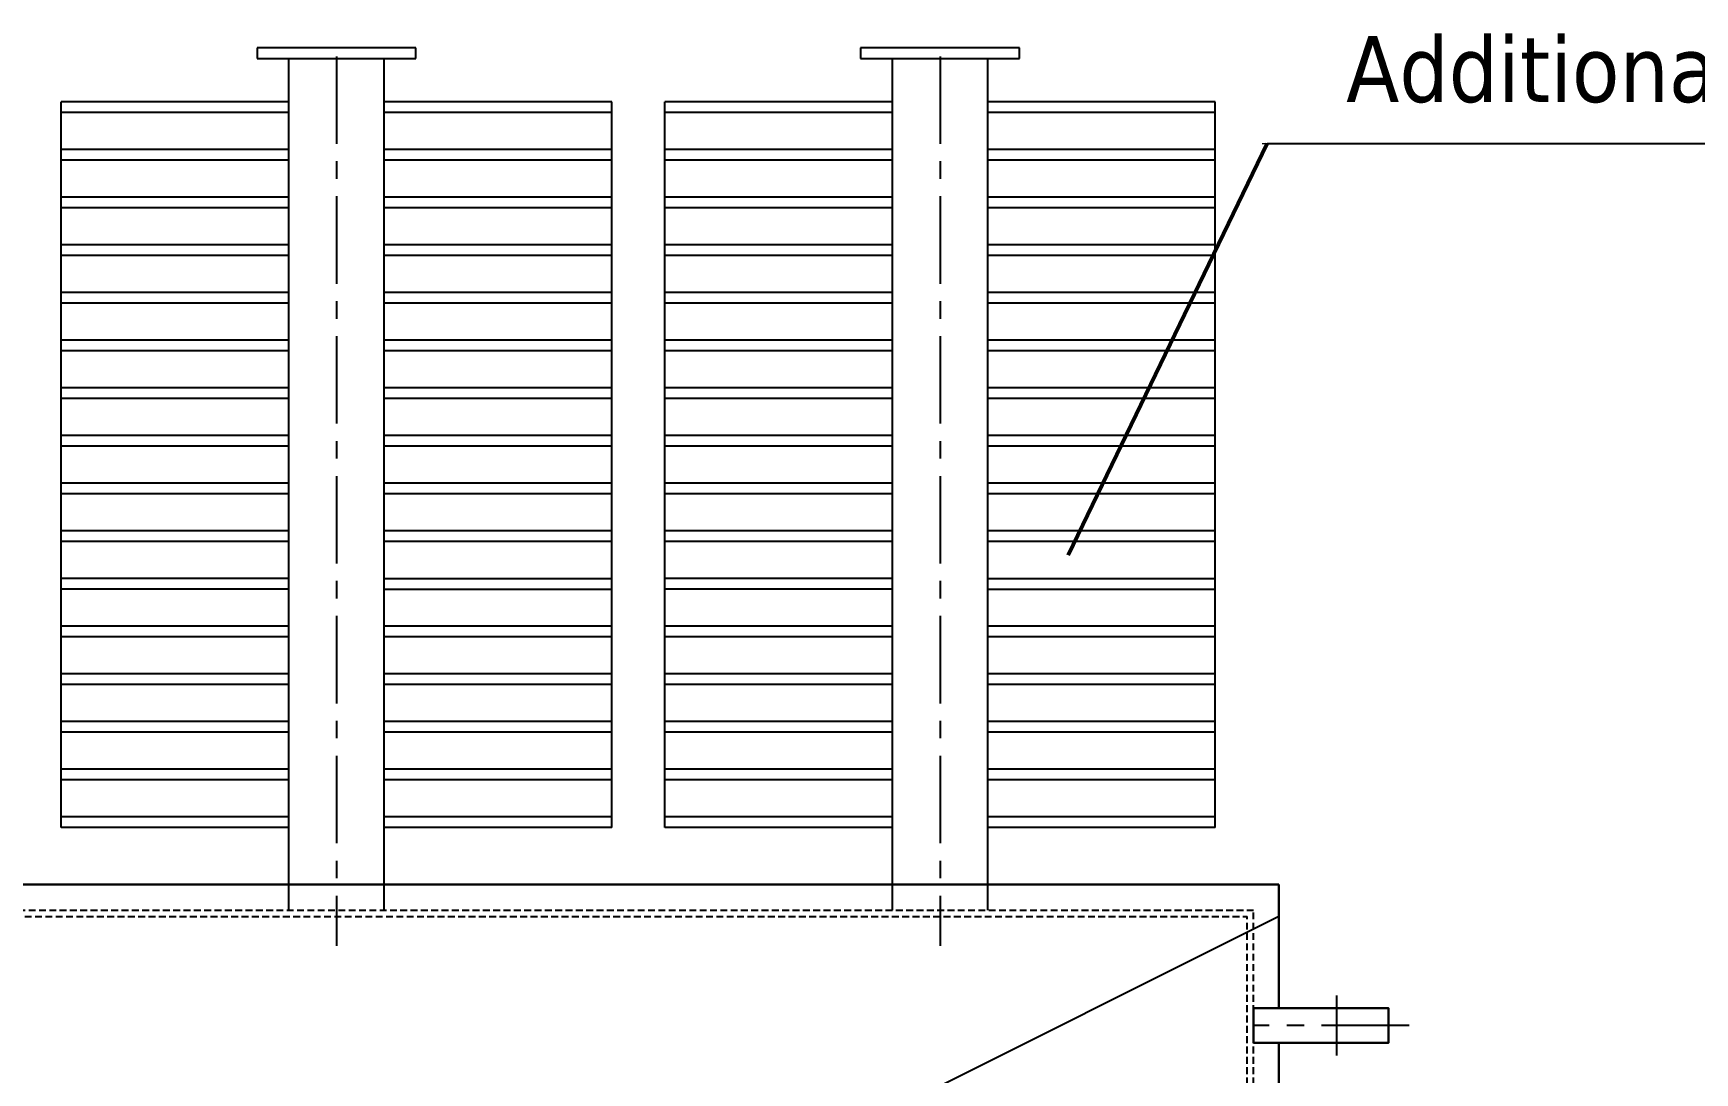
# Model space of a CAD drawing. Header units: inches. Extents: x 198356 to 209798, y -190593 to -183267.
# Drawn here: x 200409 to 201979, y -187387 to -186406 of the extents above; entities that cross this region are included whole.
import ezdxf

# ---------------------------------------------------------------- set-up
doc = ezdxf.new("R2010")
doc.units = ezdxf.units.IN
doc.header["$LTSCALE"] = 13
doc.linetypes.add('CENTERX2', pattern=[101.6, 63.5, -12.7, 12.7, -12.7])
doc.linetypes.add('DASHED', pattern=[0.75, 0.5, -0.25])
for name, color, linetype in [('1', 4, 'Continuous'), ('4虚线层', 6, 'DASHED'), ('粗实线', 4, 'Continuous')]:
    doc.layers.add(name, color=color, linetype=linetype)
for name, color, linetype, lineweight in [('1粗实线', 4, 'Continuous', 50), ('标注、文本', 3, 'Continuous', 25), ('铁心', 3, 'Continuous', 0)]:
    doc.layers.add(name, color=color, linetype=linetype, lineweight=lineweight)
doc.styles.add('Tahoma_txtstyle_30.40_0_0', font='tahoma.ttf')

msp = doc.modelspace()

# ---------------------------------------------------------------- linework, layer by layer
at = {"layer": '1', "ltscale": 5}
for p, q in [((200770.829, -186419.487), (200620.829, -186419.487)), ((200620.829, -186419.487), (200620.829, -186429.487)), ((200770.829, -186419.487), (200620.829, -186419.487)), ((200620.829, -186419.487), (200620.829, -186429.487)), ((200620.829, -186429.487), (200770.829, -186429.487)), ((200620.829, -186429.487), (200770.829, -186429.487)), ((200650.829, -187233.487), (200650.829, -186429.487)), ((200650.829, -187233.487), (200650.829, -186429.487)), ((200740.829, -187233.487), (200740.829, -186429.487)), ((200740.829, -187233.487), (200740.829, -186429.487)), ((200770.829, -186429.487), (200770.829, -186419.487)), ((200770.829, -186429.487), (200770.829, -186419.487)), ((201340.829, -186419.487), (201190.829, -186419.487)), ((201190.829, -186419.487), (201190.829, -186429.487)), ((201340.829, -186419.487), (201190.829, -186419.487)), ((201190.829, -186419.487), (201190.829, -186429.487)), ((201190.829, -186429.487), (201340.829, -186429.487)), ((201190.829, -186429.487), (201340.829, -186429.487)), ((201220.829, -187233.487), (201220.829, -186429.487)), ((201220.829, -187233.487), (201220.829, -186429.487)), ((201310.829, -187233.487), (201310.829, -186429.487)), ((201310.829, -187233.487), (201310.829, -186429.487)), ((201340.829, -186429.487), (201340.829, -186419.487)), ((201340.829, -186429.487), (201340.829, -186419.487)), ((200435.829, -187155.487), (200435.829, -186470.487)), ((200650.829, -186470.487), (200435.829, -186470.487)), ((200650.829, -186470.487), (200435.829, -186470.487)), ((200650.829, -186470.487), (200435.829, -186470.487)), ((200650.829, -186470.487), (200435.829, -186470.487)), ((200955.829, -186470.487), (200740.829, -186470.487)), ((200955.829, -186470.487), (200740.829, -186470.487)), ((200955.829, -187155.487), (200955.829, -186470.487)), ((201005.829, -187155.487), (201005.829, -186470.487)), ((201220.829, -186470.487), (201005.829, -186470.487)), ((201220.829, -186470.487), (201005.829, -186470.487)), ((201220.829, -186470.487), (201005.829, -186470.487)), ((201220.829, -186470.487), (201005.829, -186470.487)), ((201525.829, -186470.487), (201310.829, -186470.487)), ((201525.829, -186470.487), (201310.829, -186470.487)), ((201525.829, -187155.487), (201525.829, -186470.487)), ((200650.829, -186480.487), (200435.829, -186480.487)), ((200650.829, -186480.487), (200435.829, -186480.487)), ((200650.829, -186480.487), (200435.829, -186480.487)), ((200650.829, -186480.487), (200435.829, -186480.487)), ((200955.829, -186480.487), (200740.829, -186480.487)), ((200955.829, -186480.487), (200740.829, -186480.487)), ((201220.829, -186480.487), (201005.829, -186480.487)), ((201220.829, -186480.487), (201005.829, -186480.487)), ((201220.829, -186480.487), (201005.829, -186480.487)), ((201220.829, -186480.487), (201005.829, -186480.487)), ((201525.829, -186480.487), (201310.829, -186480.487)), ((201525.829, -186480.487), (201310.829, -186480.487)), ((200650.829, -186515.487), (200435.829, -186515.487)), ((200650.829, -186515.487), (200435.829, -186515.487)), ((200650.829, -186515.487), (200435.829, -186515.487)), ((200650.829, -186515.487), (200435.829, -186515.487)), ((200650.829, -186515.487), (200435.829, -186515.487)), ((200650.829, -186515.487), (200435.829, -186515.487)), ((200650.829, -186515.487), (200435.829, -186515.487)), ((200650.829, -186515.487), (200435.829, -186515.487)), ((200650.829, -186525.487), (200435.829, -186525.487)), ((200650.829, -186525.487), (200435.829, -186525.487)), ((200650.829, -186525.487), (200435.829, -186525.487)), ((200650.829, -186525.487), (200435.829, -186525.487)), ((200650.829, -186525.487), (200435.829, -186525.487)), ((200650.829, -186525.487), (200435.829, -186525.487)), ((200650.829, -186525.487), (200435.829, -186525.487)), ((200650.829, -186525.487), (200435.829, -186525.487)), ((200955.829, -186515.487), (200740.829, -186515.487)), ((200955.829, -186515.487), (200740.829, -186515.487)), ((200955.829, -186515.487), (200740.829, -186515.487)), ((200955.829, -186515.487), (200740.829, -186515.487)), ((200955.829, -186525.487), (200740.829, -186525.487)), ((200955.829, -186525.487), (200740.829, -186525.487)), ((200955.829, -186525.487), (200740.829, -186525.487)), ((200955.829, -186525.487), (200740.829, -186525.487)), ((201220.829, -186515.487), (201005.829, -186515.487)), ((201220.829, -186515.487), (201005.829, -186515.487)), ((201220.829, -186515.487), (201005.829, -186515.487)), ((201220.829, -186515.487), (201005.829, -186515.487)), ((201220.829, -186515.487), (201005.829, -186515.487)), ((201220.829, -186515.487), (201005.829, -186515.487)), ((201220.829, -186515.487), (201005.829, -186515.487)), ((201220.829, -186515.487), (201005.829, -186515.487)), ((201220.829, -186525.487), (201005.829, -186525.487)), ((201220.829, -186525.487), (201005.829, -186525.487)), ((201220.829, -186525.487), (201005.829, -186525.487)), ((201220.829, -186525.487), (201005.829, -186525.487)), ((201220.829, -186525.487), (201005.829, -186525.487)), ((201220.829, -186525.487), (201005.829, -186525.487)), ((201220.829, -186525.487), (201005.829, -186525.487)), ((201220.829, -186525.487), (201005.829, -186525.487)), ((201525.829, -186515.487), (201310.829, -186515.487)), ((201525.829, -186515.487), (201310.829, -186515.487)), ((201525.829, -186515.487), (201310.829, -186515.487)), ((201525.829, -186515.487), (201310.829, -186515.487)), ((201525.829, -186525.487), (201310.829, -186525.487)), ((201525.829, -186525.487), (201310.829, -186525.487)), ((201525.829, -186525.487), (201310.829, -186525.487)), ((201525.829, -186525.487), (201310.829, -186525.487)), ((200650.829, -186560.487), (200435.829, -186560.487)), ((200650.829, -186560.487), (200435.829, -186560.487)), ((200650.829, -186560.487), (200435.829, -186560.487)), ((200650.829, -186560.487), (200435.829, -186560.487)), ((200650.829, -186560.487), (200435.829, -186560.487)), ((200650.829, -186560.487), (200435.829, -186560.487)), ((200650.829, -186560.487), (200435.829, -186560.487)), ((200650.829, -186560.487), (200435.829, -186560.487)), ((200650.829, -186570.487), (200435.829, -186570.487)), ((200650.829, -186570.487), (200435.829, -186570.487)), ((200650.829, -186570.487), (200435.829, -186570.487)), ((200650.829, -186570.487), (200435.829, -186570.487)), ((200650.829, -186570.487), (200435.829, -186570.487)), ((200650.829, -186570.487), (200435.829, -186570.487)), ((200650.829, -186570.487), (200435.829, -186570.487)), ((200650.829, -186570.487), (200435.829, -186570.487)), ((200955.829, -186560.487), (200740.829, -186560.487)), ((200955.829, -186560.487), (200740.829, -186560.487)), ((200955.829, -186560.487), (200740.829, -186560.487)), ((200955.829, -186560.487), (200740.829, -186560.487)), ((200955.829, -186570.487), (200740.829, -186570.487)), ((200955.829, -186570.487), (200740.829, -186570.487)), ((200955.829, -186570.487), (200740.829, -186570.487)), ((200955.829, -186570.487), (200740.829, -186570.487)), ((201220.829, -186560.487), (201005.829, -186560.487)), ((201220.829, -186560.487), (201005.829, -186560.487)), ((201220.829, -186560.487), (201005.829, -186560.487)), ((201220.829, -186560.487), (201005.829, -186560.487)), ((201220.829, -186560.487), (201005.829, -186560.487)), ((201220.829, -186560.487), (201005.829, -186560.487)), ((201220.829, -186560.487), (201005.829, -186560.487)), ((201220.829, -186560.487), (201005.829, -186560.487)), ((201220.829, -186570.487), (201005.829, -186570.487)), ((201220.829, -186570.487), (201005.829, -186570.487)), ((201220.829, -186570.487), (201005.829, -186570.487)), ((201220.829, -186570.487), (201005.829, -186570.487)), ((201220.829, -186570.487), (201005.829, -186570.487)), ((201220.829, -186570.487), (201005.829, -186570.487)), ((201220.829, -186570.487), (201005.829, -186570.487)), ((201220.829, -186570.487), (201005.829, -186570.487)), ((201525.829, -186560.487), (201310.829, -186560.487)), ((201525.829, -186560.487), (201310.829, -186560.487)), ((201525.829, -186560.487), (201310.829, -186560.487)), ((201525.829, -186560.487), (201310.829, -186560.487)), ((201525.829, -186570.487), (201310.829, -186570.487)), ((201525.829, -186570.487), (201310.829, -186570.487)), ((201525.829, -186570.487), (201310.829, -186570.487)), ((201525.829, -186570.487), (201310.829, -186570.487)), ((200650.829, -186605.487), (200435.829, -186605.487)), ((200650.829, -186605.487), (200435.829, -186605.487)), ((200650.829, -186605.487), (200435.829, -186605.487)), ((200650.829, -186605.487), (200435.829, -186605.487)), ((200650.829, -186615.487), (200435.829, -186615.487)), ((200650.829, -186615.487), (200435.829, -186615.487)), ((200650.829, -186615.487), (200435.829, -186615.487)), ((200650.829, -186615.487), (200435.829, -186615.487)), ((200955.829, -186605.487), (200740.829, -186605.487)), ((200955.829, -186605.487), (200740.829, -186605.487)), ((200955.829, -186615.487), (200740.829, -186615.487)), ((200955.829, -186615.487), (200740.829, -186615.487)), ((201220.829, -186605.487), (201005.829, -186605.487)), ((201220.829, -186605.487), (201005.829, -186605.487)), ((201220.829, -186605.487), (201005.829, -186605.487)), ((201220.829, -186605.487), (201005.829, -186605.487)), ((201220.829, -186615.487), (201005.829, -186615.487)), ((201220.829, -186615.487), (201005.829, -186615.487)), ((201220.829, -186615.487), (201005.829, -186615.487)), ((201220.829, -186615.487), (201005.829, -186615.487)), ((201525.829, -186605.487), (201310.829, -186605.487)), ((201525.829, -186605.487), (201310.829, -186605.487)), ((201525.829, -186615.487), (201310.829, -186615.487)), ((201525.829, -186615.487), (201310.829, -186615.487)), ((200650.829, -186650.487), (200435.829, -186650.487)), ((200650.829, -186650.487), (200435.829, -186650.487)), ((200650.829, -186650.487), (200435.829, -186650.487)), ((200650.829, -186650.487), (200435.829, -186650.487)), ((200650.829, -186650.487), (200435.829, -186650.487)), ((200650.829, -186650.487), (200435.829, -186650.487)), ((200650.829, -186650.487), (200435.829, -186650.487)), ((200650.829, -186650.487), (200435.829, -186650.487)), ((200955.829, -186650.487), (200740.829, -186650.487)), ((200955.829, -186650.487), (200740.829, -186650.487)), ((200955.829, -186650.487), (200740.829, -186650.487)), ((200955.829, -186650.487), (200740.829, -186650.487)), ((201220.829, -186650.487), (201005.829, -186650.487)), ((201220.829, -186650.487), (201005.829, -186650.487)), ((201220.829, -186650.487), (201005.829, -186650.487)), ((201220.829, -186650.487), (201005.829, -186650.487)), ((201220.829, -186650.487), (201005.829, -186650.487)), ((201220.829, -186650.487), (201005.829, -186650.487)), ((201220.829, -186650.487), (201005.829, -186650.487)), ((201220.829, -186650.487), (201005.829, -186650.487)), ((201525.829, -186650.487), (201310.829, -186650.487)), ((201525.829, -186650.487), (201310.829, -186650.487)), ((201525.829, -186650.487), (201310.829, -186650.487)), ((201525.829, -186650.487), (201310.829, -186650.487)), ((200650.829, -186660.487), (200435.829, -186660.487)), ((200650.829, -186660.487), (200435.829, -186660.487)), ((200650.829, -186660.487), (200435.829, -186660.487)), ((200650.829, -186660.487), (200435.829, -186660.487)), ((200650.829, -186660.487), (200435.829, -186660.487)), ((200650.829, -186660.487), (200435.829, -186660.487)), ((200650.829, -186660.487), (200435.829, -186660.487)), ((200650.829, -186660.487), (200435.829, -186660.487)), ((200955.829, -186660.487), (200740.829, -186660.487)), ((200955.829, -186660.487), (200740.829, -186660.487)), ((200955.829, -186660.487), (200740.829, -186660.487)), ((200955.829, -186660.487), (200740.829, -186660.487)), ((201220.829, -186660.487), (201005.829, -186660.487)), ((201220.829, -186660.487), (201005.829, -186660.487)), ((201220.829, -186660.487), (201005.829, -186660.487)), ((201220.829, -186660.487), (201005.829, -186660.487)), ((201220.829, -186660.487), (201005.829, -186660.487)), ((201220.829, -186660.487), (201005.829, -186660.487)), ((201220.829, -186660.487), (201005.829, -186660.487)), ((201220.829, -186660.487), (201005.829, -186660.487)), ((201525.829, -186660.487), (201310.829, -186660.487)), ((201525.829, -186660.487), (201310.829, -186660.487)), ((201525.829, -186660.487), (201310.829, -186660.487)), ((201525.829, -186660.487), (201310.829, -186660.487)), ((200650.829, -186695.487), (200435.829, -186695.487)), ((200650.829, -186695.487), (200435.829, -186695.487)), ((200650.829, -186695.487), (200435.829, -186695.487)), ((200650.829, -186695.487), (200435.829, -186695.487)), ((200650.829, -186695.487), (200435.829, -186695.487)), ((200650.829, -186695.487), (200435.829, -186695.487)), ((200650.829, -186695.487), (200435.829, -186695.487)), ((200650.829, -186695.487), (200435.829, -186695.487)), ((200955.829, -186695.487), (200740.829, -186695.487)), ((200955.829, -186695.487), (200740.829, -186695.487)), ((200955.829, -186695.487), (200740.829, -186695.487)), ((200955.829, -186695.487), (200740.829, -186695.487)), ((201220.829, -186695.487), (201005.829, -186695.487)), ((201220.829, -186695.487), (201005.829, -186695.487)), ((201220.829, -186695.487), (201005.829, -186695.487)), ((201220.829, -186695.487), (201005.829, -186695.487)), ((201220.829, -186695.487), (201005.829, -186695.487)), ((201220.829, -186695.487), (201005.829, -186695.487)), ((201220.829, -186695.487), (201005.829, -186695.487)), ((201220.829, -186695.487), (201005.829, -186695.487)), ((201525.829, -186695.487), (201310.829, -186695.487)), ((201525.829, -186695.487), (201310.829, -186695.487)), ((201525.829, -186695.487), (201310.829, -186695.487)), ((201525.829, -186695.487), (201310.829, -186695.487)), ((200650.829, -186705.487), (200435.829, -186705.487)), ((200650.829, -186705.487), (200435.829, -186705.487)), ((200650.829, -186705.487), (200435.829, -186705.487)), ((200650.829, -186705.487), (200435.829, -186705.487)), ((200650.829, -186705.487), (200435.829, -186705.487)), ((200650.829, -186705.487), (200435.829, -186705.487)), ((200650.829, -186705.487), (200435.829, -186705.487)), ((200650.829, -186705.487), (200435.829, -186705.487)), ((200955.829, -186705.487), (200740.829, -186705.487)), ((200955.829, -186705.487), (200740.829, -186705.487)), ((200955.829, -186705.487), (200740.829, -186705.487)), ((200955.829, -186705.487), (200740.829, -186705.487)), ((201220.829, -186705.487), (201005.829, -186705.487)), ((201220.829, -186705.487), (201005.829, -186705.487)), ((201220.829, -186705.487), (201005.829, -186705.487)), ((201220.829, -186705.487), (201005.829, -186705.487)), ((201220.829, -186705.487), (201005.829, -186705.487)), ((201220.829, -186705.487), (201005.829, -186705.487)), ((201220.829, -186705.487), (201005.829, -186705.487)), ((201220.829, -186705.487), (201005.829, -186705.487)), ((201525.829, -186705.487), (201310.829, -186705.487)), ((201525.829, -186705.487), (201310.829, -186705.487)), ((201525.829, -186705.487), (201310.829, -186705.487)), ((201525.829, -186705.487), (201310.829, -186705.487)), ((200650.829, -186740.487), (200435.829, -186740.487)), ((200650.829, -186740.487), (200435.829, -186740.487)), ((200650.829, -186740.487), (200435.829, -186740.487)), ((200650.829, -186740.487), (200435.829, -186740.487)), ((200650.829, -186740.487), (200435.829, -186740.487)), ((200650.829, -186740.487), (200435.829, -186740.487)), ((200650.829, -186740.487), (200435.829, -186740.487)), ((200650.829, -186740.487), (200435.829, -186740.487)), ((200955.829, -186740.487), (200740.829, -186740.487)), ((200955.829, -186740.487), (200740.829, -186740.487)), ((200955.829, -186740.487), (200740.829, -186740.487)), ((200955.829, -186740.487), (200740.829, -186740.487)), ((201220.829, -186740.487), (201005.829, -186740.487)), ((201220.829, -186740.487), (201005.829, -186740.487)), ((201220.829, -186740.487), (201005.829, -186740.487)), ((201220.829, -186740.487), (201005.829, -186740.487)), ((201220.829, -186740.487), (201005.829, -186740.487)), ((201220.829, -186740.487), (201005.829, -186740.487)), ((201220.829, -186740.487), (201005.829, -186740.487)), ((201220.829, -186740.487), (201005.829, -186740.487)), ((201525.829, -186740.487), (201310.829, -186740.487)), ((201525.829, -186740.487), (201310.829, -186740.487)), ((201525.829, -186740.487), (201310.829, -186740.487)), ((201525.829, -186740.487), (201310.829, -186740.487)), ((200650.829, -186750.487), (200435.829, -186750.487)), ((200650.829, -186750.487), (200435.829, -186750.487)), ((200650.829, -186750.487), (200435.829, -186750.487)), ((200650.829, -186750.487), (200435.829, -186750.487)), ((200650.829, -186750.487), (200435.829, -186750.487)), ((200650.829, -186750.487), (200435.829, -186750.487)), ((200650.829, -186750.487), (200435.829, -186750.487)), ((200650.829, -186750.487), (200435.829, -186750.487)), ((200955.829, -186750.487), (200740.829, -186750.487)), ((200955.829, -186750.487), (200740.829, -186750.487)), ((200955.829, -186750.487), (200740.829, -186750.487)), ((200955.829, -186750.487), (200740.829, -186750.487)), ((201220.829, -186750.487), (201005.829, -186750.487)), ((201220.829, -186750.487), (201005.829, -186750.487)), ((201220.829, -186750.487), (201005.829, -186750.487)), ((201220.829, -186750.487), (201005.829, -186750.487)), ((201220.829, -186750.487), (201005.829, -186750.487)), ((201220.829, -186750.487), (201005.829, -186750.487)), ((201220.829, -186750.487), (201005.829, -186750.487)), ((201220.829, -186750.487), (201005.829, -186750.487)), ((201525.829, -186750.487), (201310.829, -186750.487)), ((201525.829, -186750.487), (201310.829, -186750.487)), ((201525.829, -186750.487), (201310.829, -186750.487)), ((201525.829, -186750.487), (201310.829, -186750.487)), ((200650.829, -186785.487), (200435.829, -186785.487)), ((200650.829, -186785.487), (200435.829, -186785.487)), ((200650.829, -186785.487), (200435.829, -186785.487)), ((200650.829, -186785.487), (200435.829, -186785.487)), ((200955.829, -186785.487), (200740.829, -186785.487)), ((200955.829, -186785.487), (200740.829, -186785.487)), ((201220.829, -186785.487), (201005.829, -186785.487)), ((201220.829, -186785.487), (201005.829, -186785.487)), ((201220.829, -186785.487), (201005.829, -186785.487)), ((201220.829, -186785.487), (201005.829, -186785.487)), ((201525.829, -186785.487), (201310.829, -186785.487)), ((201525.829, -186785.487), (201310.829, -186785.487)), ((200650.829, -186795.487), (200435.829, -186795.487)), ((200650.829, -186795.487), (200435.829, -186795.487)), ((200650.829, -186795.487), (200435.829, -186795.487)), ((200650.829, -186795.487), (200435.829, -186795.487)), ((200955.829, -186795.487), (200740.829, -186795.487)), ((200955.829, -186795.487), (200740.829, -186795.487)), ((201220.829, -186795.487), (201005.829, -186795.487)), ((201220.829, -186795.487), (201005.829, -186795.487)), ((201220.829, -186795.487), (201005.829, -186795.487)), ((201220.829, -186795.487), (201005.829, -186795.487)), ((201525.829, -186795.487), (201310.829, -186795.487)), ((201525.829, -186795.487), (201310.829, -186795.487)), ((200650.829, -186830.487), (200435.829, -186830.487)), ((200650.829, -186830.487), (200435.829, -186830.487)), ((200650.829, -186830.487), (200435.829, -186830.487)), ((200650.829, -186830.487), (200435.829, -186830.487)), ((200955.829, -186830.487), (200740.829, -186830.487)), ((200955.829, -186830.487), (200740.829, -186830.487)), ((201220.829, -186830.487), (201005.829, -186830.487)), ((201220.829, -186830.487), (201005.829, -186830.487)), ((201220.829, -186830.487), (201005.829, -186830.487)), ((201220.829, -186830.487), (201005.829, -186830.487)), ((201525.829, -186830.487), (201310.829, -186830.487)), ((201525.829, -186830.487), (201310.829, -186830.487)), ((200650.829, -186840.487), (200435.829, -186840.487)), ((200650.829, -186840.487), (200435.829, -186840.487)), ((200650.829, -186840.487), (200435.829, -186840.487)), ((200650.829, -186840.487), (200435.829, -186840.487)), ((200955.829, -186840.487), (200740.829, -186840.487)), ((200955.829, -186840.487), (200740.829, -186840.487)), ((201220.829, -186840.487), (201005.829, -186840.487)), ((201220.829, -186840.487), (201005.829, -186840.487)), ((201220.829, -186840.487), (201005.829, -186840.487)), ((201220.829, -186840.487), (201005.829, -186840.487)), ((201525.829, -186840.487), (201310.829, -186840.487)), ((201525.829, -186840.487), (201310.829, -186840.487)), ((200650.829, -186875.487), (200435.829, -186875.487)), ((200650.829, -186875.487), (200435.829, -186875.487)), ((200650.829, -186875.487), (200435.829, -186875.487)), ((200650.829, -186875.487), (200435.829, -186875.487)), ((200650.829, -186885.487), (200435.829, -186885.487)), ((200650.829, -186885.487), (200435.829, -186885.487)), ((200650.829, -186885.487), (200435.829, -186885.487)), ((200650.829, -186885.487), (200435.829, -186885.487)), ((200955.829, -186875.487), (200740.829, -186875.487)), ((200955.829, -186875.487), (200740.829, -186875.487)), ((200955.829, -186885.487), (200740.829, -186885.487)), ((200955.829, -186885.487), (200740.829, -186885.487)), ((201220.829, -186875.487), (201005.829, -186875.487)), ((201220.829, -186875.487), (201005.829, -186875.487)), ((201220.829, -186875.487), (201005.829, -186875.487)), ((201220.829, -186875.487), (201005.829, -186875.487)), ((201220.829, -186885.487), (201005.829, -186885.487)), ((201220.829, -186885.487), (201005.829, -186885.487)), ((201220.829, -186885.487), (201005.829, -186885.487)), ((201220.829, -186885.487), (201005.829, -186885.487)), ((201525.829, -186875.487), (201310.829, -186875.487)), ((201525.829, -186875.487), (201310.829, -186875.487)), ((201525.829, -186885.487), (201310.829, -186885.487)), ((201525.829, -186885.487), (201310.829, -186885.487)), ((200650.829, -186920.487), (200435.829, -186920.487)), ((200650.829, -186920.487), (200435.829, -186920.487)), ((200650.829, -186920.487), (200435.829, -186920.487)), ((200650.829, -186920.487), (200435.829, -186920.487)), ((200650.829, -186930.487), (200435.829, -186930.487)), ((200650.829, -186930.487), (200435.829, -186930.487)), ((200650.829, -186930.487), (200435.829, -186930.487)), ((200650.829, -186930.487), (200435.829, -186930.487)), ((200650.829, -186930.487), (200435.829, -186930.487)), ((200650.829, -186930.487), (200435.829, -186930.487)), ((200740.829, -186920.487), (200955.829, -186920.487)), ((200740.829, -186920.487), (200955.829, -186920.487)), ((200740.829, -186920.487), (200955.829, -186920.487)), ((200740.829, -186920.487), (200955.829, -186920.487)), ((200740.829, -186930.487), (200955.829, -186930.487)), ((200740.829, -186930.487), (200955.829, -186930.487)), ((200740.829, -186930.487), (200955.829, -186930.487)), ((200740.829, -186930.487), (200955.829, -186930.487)), ((200740.829, -186930.487), (200955.829, -186930.487)), ((200740.829, -186930.487), (200955.829, -186930.487)), ((201220.829, -186920.487), (201005.829, -186920.487)), ((201220.829, -186920.487), (201005.829, -186920.487)), ((201220.829, -186920.487), (201005.829, -186920.487)), ((201220.829, -186920.487), (201005.829, -186920.487)), ((201220.829, -186930.487), (201005.829, -186930.487)), ((201220.829, -186930.487), (201005.829, -186930.487)), ((201220.829, -186930.487), (201005.829, -186930.487)), ((201220.829, -186930.487), (201005.829, -186930.487)), ((201220.829, -186930.487), (201005.829, -186930.487)), ((201220.829, -186930.487), (201005.829, -186930.487)), ((201310.829, -186920.487), (201525.829, -186920.487)), ((201310.829, -186920.487), (201525.829, -186920.487)), ((201310.829, -186920.487), (201525.829, -186920.487)), ((201310.829, -186920.487), (201525.829, -186920.487)), ((201310.829, -186930.487), (201525.829, -186930.487)), ((201310.829, -186930.487), (201525.829, -186930.487)), ((201310.829, -186930.487), (201525.829, -186930.487)), ((201310.829, -186930.487), (201525.829, -186930.487)), ((201310.829, -186930.487), (201525.829, -186930.487)), ((201310.829, -186930.487), (201525.829, -186930.487)), ((200650.829, -186965.487), (200435.829, -186965.487)), ((200650.829, -186965.487), (200435.829, -186965.487)), ((200650.829, -186965.487), (200435.829, -186965.487)), ((200650.829, -186965.487), (200435.829, -186965.487)), ((200650.829, -186965.487), (200435.829, -186965.487)), ((200650.829, -186965.487), (200435.829, -186965.487)), ((200650.829, -186965.487), (200435.829, -186965.487)), ((200650.829, -186965.487), (200435.829, -186965.487)), ((200650.829, -186975.487), (200435.829, -186975.487)), ((200650.829, -186975.487), (200435.829, -186975.487)), ((200650.829, -186975.487), (200435.829, -186975.487)), ((200650.829, -186975.487), (200435.829, -186975.487)), ((200650.829, -186975.487), (200435.829, -186975.487)), ((200650.829, -186975.487), (200435.829, -186975.487)), ((200650.829, -186975.487), (200435.829, -186975.487)), ((200650.829, -186975.487), (200435.829, -186975.487)), ((200955.829, -186965.487), (200740.829, -186965.487)), ((200955.829, -186965.487), (200740.829, -186965.487)), ((200955.829, -186965.487), (200740.829, -186965.487)), ((200955.829, -186965.487), (200740.829, -186965.487)), ((200955.829, -186975.487), (200740.829, -186975.487)), ((200955.829, -186975.487), (200740.829, -186975.487)), ((200955.829, -186975.487), (200740.829, -186975.487)), ((200955.829, -186975.487), (200740.829, -186975.487)), ((201220.829, -186965.487), (201005.829, -186965.487)), ((201220.829, -186965.487), (201005.829, -186965.487)), ((201220.829, -186965.487), (201005.829, -186965.487)), ((201220.829, -186965.487), (201005.829, -186965.487)), ((201220.829, -186965.487), (201005.829, -186965.487)), ((201220.829, -186965.487), (201005.829, -186965.487)), ((201220.829, -186965.487), (201005.829, -186965.487)), ((201220.829, -186965.487), (201005.829, -186965.487)), ((201220.829, -186975.487), (201005.829, -186975.487)), ((201220.829, -186975.487), (201005.829, -186975.487)), ((201220.829, -186975.487), (201005.829, -186975.487)), ((201220.829, -186975.487), (201005.829, -186975.487)), ((201220.829, -186975.487), (201005.829, -186975.487)), ((201220.829, -186975.487), (201005.829, -186975.487)), ((201220.829, -186975.487), (201005.829, -186975.487)), ((201220.829, -186975.487), (201005.829, -186975.487)), ((201525.829, -186965.487), (201310.829, -186965.487)), ((201525.829, -186965.487), (201310.829, -186965.487)), ((201525.829, -186965.487), (201310.829, -186965.487)), ((201525.829, -186965.487), (201310.829, -186965.487)), ((201525.829, -186975.487), (201310.829, -186975.487)), ((201525.829, -186975.487), (201310.829, -186975.487)), ((201525.829, -186975.487), (201310.829, -186975.487)), ((201525.829, -186975.487), (201310.829, -186975.487)), ((200650.829, -187010.487), (200435.829, -187010.487)), ((200650.829, -187010.487), (200435.829, -187010.487)), ((200650.829, -187010.487), (200435.829, -187010.487)), ((200650.829, -187010.487), (200435.829, -187010.487)), ((200650.829, -187010.487), (200435.829, -187010.487)), ((200650.829, -187010.487), (200435.829, -187010.487)), ((200650.829, -187010.487), (200435.829, -187010.487)), ((200650.829, -187010.487), (200435.829, -187010.487)), ((200955.829, -187010.487), (200740.829, -187010.487)), ((200955.829, -187010.487), (200740.829, -187010.487)), ((200955.829, -187010.487), (200740.829, -187010.487)), ((200955.829, -187010.487), (200740.829, -187010.487)), ((201220.829, -187010.487), (201005.829, -187010.487)), ((201220.829, -187010.487), (201005.829, -187010.487)), ((201220.829, -187010.487), (201005.829, -187010.487)), ((201220.829, -187010.487), (201005.829, -187010.487)), ((201220.829, -187010.487), (201005.829, -187010.487)), ((201220.829, -187010.487), (201005.829, -187010.487)), ((201220.829, -187010.487), (201005.829, -187010.487)), ((201220.829, -187010.487), (201005.829, -187010.487)), ((201525.829, -187010.487), (201310.829, -187010.487)), ((201525.829, -187010.487), (201310.829, -187010.487)), ((201525.829, -187010.487), (201310.829, -187010.487)), ((201525.829, -187010.487), (201310.829, -187010.487)), ((200650.829, -187020.487), (200435.829, -187020.487)), ((200650.829, -187020.487), (200435.829, -187020.487)), ((200650.829, -187020.487), (200435.829, -187020.487)), ((200650.829, -187020.487), (200435.829, -187020.487)), ((200650.829, -187020.487), (200435.829, -187020.487)), ((200650.829, -187020.487), (200435.829, -187020.487)), ((200650.829, -187020.487), (200435.829, -187020.487)), ((200650.829, -187020.487), (200435.829, -187020.487)), ((200955.829, -187020.487), (200740.829, -187020.487)), ((200955.829, -187020.487), (200740.829, -187020.487)), ((200955.829, -187020.487), (200740.829, -187020.487)), ((200955.829, -187020.487), (200740.829, -187020.487)), ((201220.829, -187020.487), (201005.829, -187020.487)), ((201220.829, -187020.487), (201005.829, -187020.487)), ((201220.829, -187020.487), (201005.829, -187020.487)), ((201220.829, -187020.487), (201005.829, -187020.487)), ((201220.829, -187020.487), (201005.829, -187020.487)), ((201220.829, -187020.487), (201005.829, -187020.487)), ((201220.829, -187020.487), (201005.829, -187020.487)), ((201220.829, -187020.487), (201005.829, -187020.487)), ((201525.829, -187020.487), (201310.829, -187020.487)), ((201525.829, -187020.487), (201310.829, -187020.487)), ((201525.829, -187020.487), (201310.829, -187020.487)), ((201525.829, -187020.487), (201310.829, -187020.487)), ((200650.829, -187055.487), (200435.829, -187055.487)), ((200650.829, -187055.487), (200435.829, -187055.487)), ((200650.829, -187055.487), (200435.829, -187055.487)), ((200650.829, -187055.487), (200435.829, -187055.487)), ((200650.829, -187055.487), (200435.829, -187055.487)), ((200650.829, -187055.487), (200435.829, -187055.487)), ((200650.829, -187055.487), (200435.829, -187055.487)), ((200650.829, -187055.487), (200435.829, -187055.487)), ((200955.829, -187055.487), (200740.829, -187055.487)), ((200955.829, -187055.487), (200740.829, -187055.487)), ((200955.829, -187055.487), (200740.829, -187055.487)), ((200955.829, -187055.487), (200740.829, -187055.487)), ((201220.829, -187055.487), (201005.829, -187055.487)), ((201220.829, -187055.487), (201005.829, -187055.487)), ((201220.829, -187055.487), (201005.829, -187055.487)), ((201220.829, -187055.487), (201005.829, -187055.487)), ((201220.829, -187055.487), (201005.829, -187055.487)), ((201220.829, -187055.487), (201005.829, -187055.487)), ((201220.829, -187055.487), (201005.829, -187055.487)), ((201220.829, -187055.487), (201005.829, -187055.487)), ((201525.829, -187055.487), (201310.829, -187055.487)), ((201525.829, -187055.487), (201310.829, -187055.487)), ((201525.829, -187055.487), (201310.829, -187055.487)), ((201525.829, -187055.487), (201310.829, -187055.487)), ((200650.829, -187065.487), (200435.829, -187065.487)), ((200650.829, -187065.487), (200435.829, -187065.487)), ((200650.829, -187065.487), (200435.829, -187065.487)), ((200650.829, -187065.487), (200435.829, -187065.487)), ((200650.829, -187065.487), (200435.829, -187065.487)), ((200650.829, -187065.487), (200435.829, -187065.487)), ((200650.829, -187065.487), (200435.829, -187065.487)), ((200650.829, -187065.487), (200435.829, -187065.487)), ((200955.829, -187065.487), (200740.829, -187065.487)), ((200955.829, -187065.487), (200740.829, -187065.487)), ((200955.829, -187065.487), (200740.829, -187065.487)), ((200955.829, -187065.487), (200740.829, -187065.487)), ((201220.829, -187065.487), (201005.829, -187065.487)), ((201220.829, -187065.487), (201005.829, -187065.487)), ((201220.829, -187065.487), (201005.829, -187065.487)), ((201220.829, -187065.487), (201005.829, -187065.487)), ((201220.829, -187065.487), (201005.829, -187065.487)), ((201220.829, -187065.487), (201005.829, -187065.487)), ((201220.829, -187065.487), (201005.829, -187065.487)), ((201220.829, -187065.487), (201005.829, -187065.487)), ((201525.829, -187065.487), (201310.829, -187065.487)), ((201525.829, -187065.487), (201310.829, -187065.487)), ((201525.829, -187065.487), (201310.829, -187065.487)), ((201525.829, -187065.487), (201310.829, -187065.487)), ((200650.829, -187100.487), (200435.829, -187100.487)), ((200650.829, -187100.487), (200435.829, -187100.487)), ((200650.829, -187100.487), (200435.829, -187100.487)), ((200650.829, -187100.487), (200435.829, -187100.487)), ((200650.829, -187100.487), (200435.829, -187100.487)), ((200650.829, -187100.487), (200435.829, -187100.487)), ((200650.829, -187100.487), (200435.829, -187100.487)), ((200650.829, -187100.487), (200435.829, -187100.487)), ((200955.829, -187100.487), (200740.829, -187100.487)), ((200955.829, -187100.487), (200740.829, -187100.487)), ((200955.829, -187100.487), (200740.829, -187100.487)), ((200955.829, -187100.487), (200740.829, -187100.487)), ((201220.829, -187100.487), (201005.829, -187100.487)), ((201220.829, -187100.487), (201005.829, -187100.487)), ((201220.829, -187100.487), (201005.829, -187100.487)), ((201220.829, -187100.487), (201005.829, -187100.487)), ((201220.829, -187100.487), (201005.829, -187100.487)), ((201220.829, -187100.487), (201005.829, -187100.487)), ((201220.829, -187100.487), (201005.829, -187100.487)), ((201220.829, -187100.487), (201005.829, -187100.487)), ((201525.829, -187100.487), (201310.829, -187100.487)), ((201525.829, -187100.487), (201310.829, -187100.487)), ((201525.829, -187100.487), (201310.829, -187100.487)), ((201525.829, -187100.487), (201310.829, -187100.487)), ((200650.829, -187110.487), (200435.829, -187110.487)), ((200650.829, -187110.487), (200435.829, -187110.487)), ((200650.829, -187110.487), (200435.829, -187110.487)), ((200650.829, -187110.487), (200435.829, -187110.487)), ((200650.829, -187110.487), (200435.829, -187110.487)), ((200650.829, -187110.487), (200435.829, -187110.487)), ((200650.829, -187110.487), (200435.829, -187110.487)), ((200650.829, -187110.487), (200435.829, -187110.487)), ((200955.829, -187110.487), (200740.829, -187110.487)), ((200955.829, -187110.487), (200740.829, -187110.487)), ((200955.829, -187110.487), (200740.829, -187110.487)), ((200955.829, -187110.487), (200740.829, -187110.487)), ((201220.829, -187110.487), (201005.829, -187110.487)), ((201220.829, -187110.487), (201005.829, -187110.487)), ((201220.829, -187110.487), (201005.829, -187110.487)), ((201220.829, -187110.487), (201005.829, -187110.487)), ((201220.829, -187110.487), (201005.829, -187110.487)), ((201220.829, -187110.487), (201005.829, -187110.487)), ((201220.829, -187110.487), (201005.829, -187110.487)), ((201220.829, -187110.487), (201005.829, -187110.487)), ((201525.829, -187110.487), (201310.829, -187110.487)), ((201525.829, -187110.487), (201310.829, -187110.487)), ((201525.829, -187110.487), (201310.829, -187110.487)), ((201525.829, -187110.487), (201310.829, -187110.487)), ((200650.829, -187145.487), (200435.829, -187145.487)), ((200650.829, -187145.487), (200435.829, -187145.487)), ((200650.829, -187145.487), (200435.829, -187145.487)), ((200650.829, -187145.487), (200435.829, -187145.487)), ((200955.829, -187145.487), (200740.829, -187145.487)), ((200955.829, -187145.487), (200740.829, -187145.487)), ((201220.829, -187145.487), (201005.829, -187145.487)), ((201220.829, -187145.487), (201005.829, -187145.487)), ((201220.829, -187145.487), (201005.829, -187145.487)), ((201220.829, -187145.487), (201005.829, -187145.487)), ((201525.829, -187145.487), (201310.829, -187145.487)), ((201525.829, -187145.487), (201310.829, -187145.487)), ((200650.829, -187155.487), (200435.829, -187155.487)), ((200650.829, -187155.487), (200435.829, -187155.487)), ((200650.829, -187155.487), (200435.829, -187155.487)), ((200650.829, -187155.487), (200435.829, -187155.487)), ((200955.829, -187155.487), (200740.829, -187155.487)), ((200955.829, -187155.487), (200740.829, -187155.487)), ((201220.829, -187155.487), (201005.829, -187155.487)), ((201220.829, -187155.487), (201005.829, -187155.487)), ((201220.829, -187155.487), (201005.829, -187155.487)), ((201220.829, -187155.487), (201005.829, -187155.487)), ((201525.829, -187155.487), (201310.829, -187155.487)), ((201525.829, -187155.487), (201310.829, -187155.487)), ((200740.829, -187172.569), (200740.829, -187172.569)), ((200740.829, -187172.569), (200740.829, -187172.569)), ((201310.829, -187172.569), (201310.829, -187172.569)), ((201310.829, -187172.569), (201310.829, -187172.569))]:
    msp.add_line(p, q, dxfattribs=at)
at = {"layer": '1', "color": 1, "linetype": 'CENTERX2', "lineweight": -3, "ltscale": 0.1}
for p, q in [((200695.829, -186427.487), (200695.829, -187267.195)), ((200695.829, -186427.487), (200695.829, -187267.195)), ((201265.829, -186427.487), (201265.829, -187267.195)), ((201265.829, -186427.487), (201265.829, -187267.195)), ((201640.366, -187314.118), (201640.366, -187370.85)), ((201708.796, -187342.484), (201561.829, -187342.484))]:
    msp.add_line(p, q, dxfattribs=at)
at = {"layer": '1粗实线', "color": 3, "linetype": 'ByBlock'}
msp.add_line((201574.938, -186509.742), (201386.864, -186898.487), dxfattribs=at)
at = {"layer": '4虚线层'}
for p, q in [((199829.829, -187233.487), (201561.829, -187233.487)), ((199835.829, -187239.487), (201555.829, -187239.487)), ((201555.829, -188129.487), (201555.829, -187239.487)), ((201561.829, -188129.487), (201561.829, -187233.487))]:
    msp.add_line(p, q, dxfattribs=at)
at = {"layer": '标注、文本'}
msp.add_line((201574.938, -186509.742), (202207.946, -186509.742), dxfattribs=at)
at = {"layer": '标注、文本', "color": 4, "lineweight": 30}
for p, q in [((199805.829, -187209.487), (201585.829, -187209.487)), ((201585.829, -187326.185), (201585.829, -187209.487)), ((201585.829, -188010.19), (201585.829, -187358.784))]:
    msp.add_line(p, q, dxfattribs=at)
at = {"layer": '标注、文本', "ltscale": 16.7707}
msp.add_line((201585.829, -187239.487), (199805.829, -188129.487), dxfattribs=at)
at = {"layer": '粗实线', "lineweight": 30}
msp.add_lwpolyline([(201561.829, -187358.784), (201561.829, -187326.185), (201689.429, -187326.185), (201689.429, -187358.784)], close=True, dxfattribs=at)
msp.add_lwpolyline([(201561.829, -187358.784), (201561.829, -187326.185), (201689.429, -187326.185), (201689.429, -187358.784)], close=True, dxfattribs=at)
at = {"layer": '铁心'}
msp.add_line((201569.938, -186509.742), (202353.595, -186509.742), dxfattribs=at)

# ---------------------------------------------------------------- texts
at = {"layer": '铁心', "insert": (201649.329, -186408.223), "char_height": 62.30684, "width": 813.1404, "attachment_point": 1, "style": 'Tahoma_txtstyle_30.40_0_0'}
msp.add_mtext('Additional  cooling', dxfattribs=at)

doc.saveas('drawing.dxf')
